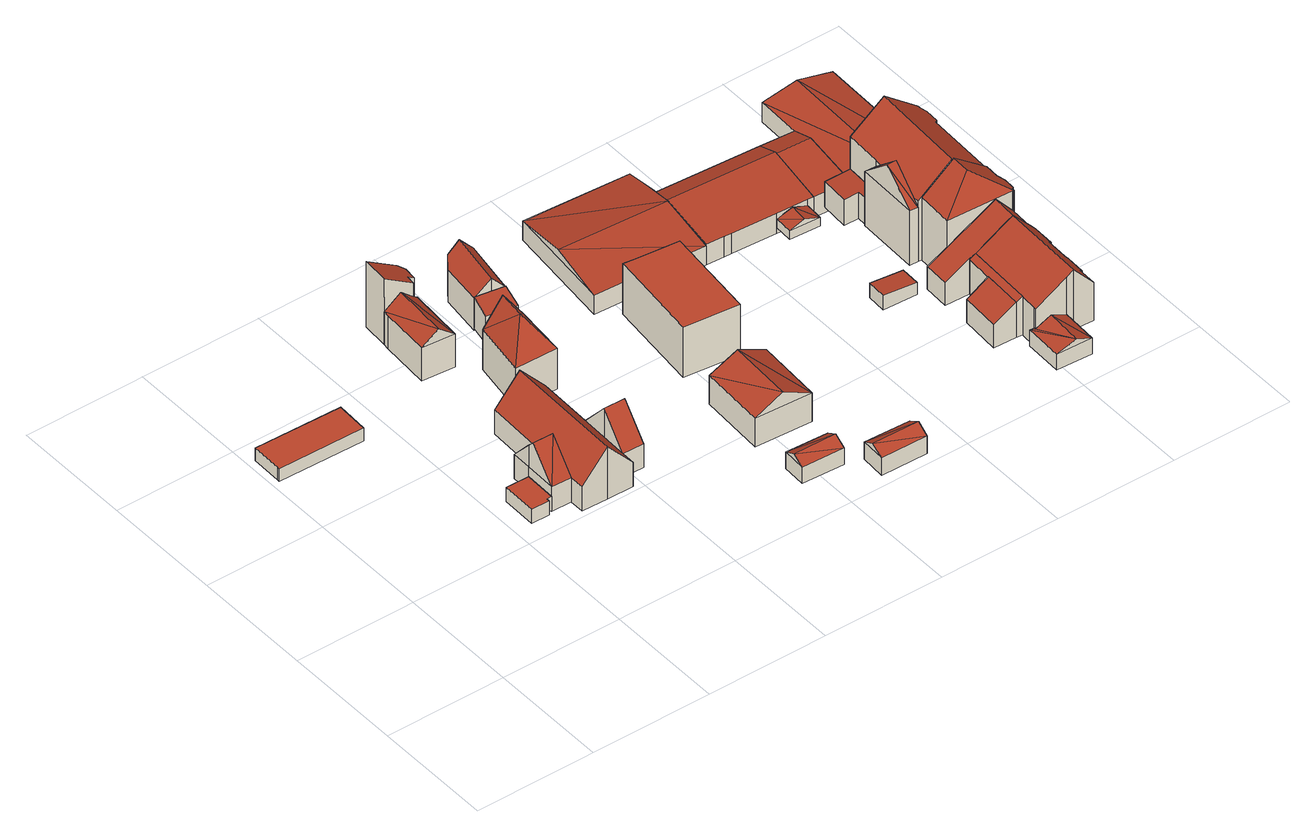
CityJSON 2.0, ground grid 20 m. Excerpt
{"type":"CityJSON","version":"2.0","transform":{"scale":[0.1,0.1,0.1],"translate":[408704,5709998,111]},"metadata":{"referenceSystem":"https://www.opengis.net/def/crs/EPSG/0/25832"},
"CityObjects":{
"building1":{"type":"Building","attributes":{"Gemeindeschluessel":"05978036","Geometrietyp2DReferenz":"3000","function":"31001_2460","roofType":"1000","measuredHeight":2.23},"geometry":[{"type":"MultiSurface","lod":"2","boundaries":[[[0,1,2,3]],[[1,4,5,2]],[[4,6,7,5]],[[6,8,9,7]],[[8,0,3,9]],[[8,6,4,1,0]],[[3,2,5,7,9]]],"semantics":{"surfaces":[{"type":"WallSurface"},{"type":"RoofSurface"},{"type":"GroundSurface"}],"values":[0,0,0,0,0,1,2]}}]},
"building2":{"type":"Building","attributes":{"Gemeindeschluessel":"05978036","Geometrietyp2DReferenz":"3000","function":"31001_2460","roofType":"1000","measuredHeight":2.47},"geometry":[{"type":"MultiSurface","lod":"2","boundaries":[[[10,11,12,13]],[[11,14,15,12]],[[14,16,17,15]],[[16,18,19,17]],[[18,20,21,19]],[[20,10,13,21]],[[20,18,16,14,11,10]],[[13,12,15,17,19,21]]],"semantics":{"surfaces":[{"type":"WallSurface"},{"type":"RoofSurface"},{"type":"GroundSurface"}],"values":[0,0,0,0,0,0,1,2]}}]},
"building3":{"type":"Building","attributes":{"Gemeindeschluessel":"05978036","Geometrietyp2DReferenz":"3000","function":"31001_1000"},"children":["building3-1","building3-2","building3-3"]},
"building3-1":{"type":"BuildingPart","attributes":{"roofType":"3100","measuredHeight":9.4},"parents":["building3"],"geometry":[{"type":"MultiSurface","lod":"2","boundaries":[[[22,23,24,25]],[[23,26,27,24]],[[26,28,29,27]],[[28,30,31,29]],[[30,32,33,31]],[[32,34,35,33]],[[30,28,26,23,22,36,37]],[[37,38,34,32,30]],[[39,25,24,27,29,31,33,35]],[[36,40,37]],[[22,25,39,40,36]],[[40,38,37]],[[39,35,34,38,40]]],"semantics":{"surfaces":[{"type":"WallSurface"},{"type":"RoofSurface"},{"type":"GroundSurface"},{"type":"ClosureSurface"}],"values":[0,0,0,0,0,0,1,1,2,0,3,0,3]}}]},
"building3-2":{"type":"BuildingPart","attributes":{"roofType":"3100","measuredHeight":9.35},"parents":["building3"],"geometry":[{"type":"MultiSurface","lod":"2","boundaries":[[[41,42,43,44]],[[42,45,46,43]],[[45,47,48,46]],[[47,49,50,48]],[[51,52,49]],[[49,47,53,51]],[[52,51,42]],[[52,42,41]],[[45,53,47]],[[42,51,53,45]],[[49,52,41]],[[50,44,43,46,48]],[[44,50,49,41]]],"semantics":{"surfaces":[{"type":"WallSurface"},{"type":"RoofSurface"},{"type":"GroundSurface"},{"type":"ClosureSurface"}],"values":[0,0,0,0,1,1,1,1,0,0,0,2,3]}}]},
"building3-3":{"type":"BuildingPart","attributes":{"roofType":"3100","measuredHeight":9.37},"parents":["building3"],"geometry":[{"type":"MultiSurface","lod":"2","boundaries":[[[49,54,55,50]],[[54,56,57,55]],[[56,58,59,57]],[[58,36,25,59]],[[36,22,25]],[[38,35,34]],[[38,60,61,35]],[[60,62,63,61]],[[62,64,65,63]],[[64,41,44,65]],[[62,60,38,40,36,58,56]],[[56,54,49,41,64,62]],[[50,55,57,59,25,39,35,61,63,65,44]],[[49,50,44,41]],[[40,39,25,22,36]],[[38,34,35,39,40]]],"semantics":{"surfaces":[{"type":"WallSurface"},{"type":"RoofSurface"},{"type":"GroundSurface"},{"type":"ClosureSurface"}],"values":[0,0,0,0,0,0,0,0,0,0,1,1,2,3,3,3]}}]},
"building4":{"type":"Building","attributes":{"Gemeindeschluessel":"05978036","Geometrietyp2DReferenz":"3000","function":"31001_1100"},"children":["building4-1","building4-2"]},
"building4-1":{"type":"BuildingPart","attributes":{"roofType":"2100","measuredHeight":11.68},"parents":["building4"],"geometry":[{"type":"MultiSurface","lod":"2","boundaries":[[[66,67,68,69,70]],[[67,71,72,68]],[[71,73,74,72]],[[73,75,76,74]],[[75,77,78,76]],[[77,79,80,78]],[[79,81,82,83,84,80]],[[81,79,77,75,73,71,67,66]],[[69,68,72,74,76,78,80,84]],[[70,85,82,81,66]],[[70,69,84,83]],[[70,83,82,85]]],"semantics":{"surfaces":[{"type":"WallSurface"},{"type":"RoofSurface"},{"type":"GroundSurface"},{"type":"ClosureSurface"}],"values":[0,0,0,0,0,0,0,1,2,0,3,3]}}]},
"building4-2":{"type":"BuildingPart","attributes":{"roofType":"3100","measuredHeight":8.08},"parents":["building4"],"geometry":[{"type":"MultiSurface","lod":"2","boundaries":[[[86,87,88,89]],[[87,90,91,88]],[[90,70,69,91]],[[83,92,93,84]],[[92,86,89,93]],[[86,92,82,85]],[[85,94,86]],[[94,85,70]],[[94,70,90,87]],[[83,82,92]],[[86,94,87]],[[89,88,91,69,84,93]],[[84,69,70,83]],[[85,82,83,70]]],"semantics":{"surfaces":[{"type":"WallSurface"},{"type":"RoofSurface"},{"type":"GroundSurface"},{"type":"ClosureSurface"}],"values":[0,0,0,0,0,1,1,1,1,0,0,2,3,3]}}]},
"building5":{"type":"Building","attributes":{"Gemeindeschluessel":"05978036","Geometrietyp2DReferenz":"3000","function":"31001_1000","roofType":"5000","measuredHeight":11.91},"geometry":[{"type":"MultiSurface","lod":"2","boundaries":[[[95,96,97,98]],[[96,99,100,97]],[[99,101,102,100]],[[101,95,98,102]],[[99,96,103]],[[95,101,104]],[[103,95,104]],[[95,103,96]],[[101,103,104]],[[103,101,99]],[[98,97,100,102]]],"semantics":{"surfaces":[{"type":"WallSurface"},{"type":"RoofSurface"},{"type":"GroundSurface"}],"values":[0,0,0,0,1,0,1,1,1,1,2]}}]},
"building6":{"type":"Building","attributes":{"Gemeindeschluessel":"05978036","Geometrietyp2DReferenz":"3000","function":"31001_1100","roofType":"2100","measuredHeight":5.62},"geometry":[{"type":"MultiSurface","lod":"2","boundaries":[[[105,106,107,108]],[[106,109,110,107]],[[109,111,112,110]],[[111,105,108,112]],[[111,109,106,105]],[[108,107,110,112]]],"semantics":{"surfaces":[{"type":"WallSurface"},{"type":"RoofSurface"},{"type":"GroundSurface"}],"values":[0,0,0,0,1,2]}}]},
"building7":{"type":"Building","attributes":{"Gemeindeschluessel":"05978036","Geometrietyp2DReferenz":"3000","function":"31001_2460","roofType":"3100","measuredHeight":4.01},"geometry":[{"type":"MultiSurface","lod":"2","boundaries":[[[113,114,115,116]],[[114,117,118,115]],[[117,119,120,118]],[[119,113,116,120]],[[117,114,121]],[[113,119,122]],[[113,121,114]],[[121,113,122]],[[122,117,121]],[[117,122,119]],[[116,115,118,120]]],"semantics":{"surfaces":[{"type":"WallSurface"},{"type":"RoofSurface"},{"type":"GroundSurface"}],"values":[0,0,0,0,0,0,1,1,1,1,2]}}]},
"building8":{"type":"Building","attributes":{"Gemeindeschluessel":"05978036","Geometrietyp2DReferenz":"3000","function":"31001_1100","roofType":"3100","measuredHeight":8.24},"geometry":[{"type":"MultiSurface","lod":"2","boundaries":[[[123,124,125,126]],[[124,127,128,125]],[[127,129,130,128]],[[129,131,132,130]],[[131,133,134,132]],[[133,135,136,134]],[[135,123,126,136]],[[131,129,127,124]],[[124,123,135,133,131]],[[126,125,128,130,132,134,136]]],"semantics":{"surfaces":[{"type":"WallSurface"},{"type":"RoofSurface"},{"type":"GroundSurface"}],"values":[0,0,0,0,0,0,0,1,1,2]}}]},
"building9":{"type":"Building","attributes":{"Gemeindeschluessel":"05978036","Geometrietyp2DReferenz":"3000","function":"31001_1000","roofType":"3100","measuredHeight":7.46},"geometry":[{"type":"MultiSurface","lod":"2","boundaries":[[[137,138,139,140]],[[138,141,142,139]],[[141,143,144,142]],[[143,137,140,144]],[[141,138,145]],[[137,143,146]],[[146,138,137]],[[138,146,145]],[[143,145,146]],[[145,143,141]],[[140,139,142,144]]],"semantics":{"surfaces":[{"type":"WallSurface"},{"type":"RoofSurface"},{"type":"GroundSurface"}],"values":[0,0,0,0,0,0,1,1,1,1,2]}}]},
"building10":{"type":"Building","attributes":{"Gemeindeschluessel":"05978036","Geometrietyp2DReferenz":"3000","function":"31001_2460","roofType":"3100","measuredHeight":4.31},"geometry":[{"type":"MultiSurface","lod":"2","boundaries":[[[147,148,149,150]],[[148,151,152,149]],[[151,153,154,152]],[[153,147,150,154]],[[151,148,155]],[[147,153,156]],[[147,155,148]],[[155,147,156]],[[156,151,155]],[[151,156,153]],[[150,149,152,154]]],"semantics":{"surfaces":[{"type":"WallSurface"},{"type":"RoofSurface"},{"type":"GroundSurface"}],"values":[0,0,0,0,0,0,1,1,1,1,2]}}]},
"building11":{"type":"Building","attributes":{"Gemeindeschluessel":"05978036","Geometrietyp2DReferenz":"3000","function":"31001_2000","roofType":"1000","measuredHeight":9.01},"geometry":[{"type":"MultiSurface","lod":"2","boundaries":[[[157,158,159,160]],[[158,161,162,159]],[[161,163,164,162]],[[163,165,166,164]],[[165,157,160,166]],[[165,163,161,158,157]],[[160,159,162,164,166]]],"semantics":{"surfaces":[{"type":"WallSurface"},{"type":"RoofSurface"},{"type":"GroundSurface"}],"values":[0,0,0,0,0,1,2]}}]},
"building12":{"type":"Building","attributes":{"Gemeindeschluessel":"05978036","Geometrietyp2DReferenz":"3000","function":"31001_2460","roofType":"5000","measuredHeight":5.22},"geometry":[{"type":"MultiSurface","lod":"2","boundaries":[[[167,168,169,170]],[[168,171,172,169]],[[171,173,174,172]],[[173,167,170,174]],[[175,176,168,167]],[[176,173,171]],[[173,176,175]],[[171,168,176]],[[167,173,175]],[[170,169,172,174]]],"semantics":{"surfaces":[{"type":"WallSurface"},{"type":"RoofSurface"},{"type":"GroundSurface"}],"values":[0,0,0,0,1,1,1,0,0,2]}}]},
"building13":{"type":"Building","attributes":{"Gemeindeschluessel":"05978036","Geometrietyp2DReferenz":"3000","function":"31001_2000","roofType":"3100","measuredHeight":5.04},"geometry":[{"type":"MultiSurface","lod":"2","boundaries":[[[177,178,179,180]],[[178,181,182,179]],[[181,183,184,182]],[[183,185,186,184]],[[185,187,188,186]],[[187,189,190,188]],[[189,177,180,190]],[[191,192,177,189]],[[189,193,191]],[[181,191,193]],[[181,193,187,185,183]],[[178,192,191,181]],[[177,192,178]],[[193,189,187]],[[180,179,182,184,186,188,190]]],"semantics":{"surfaces":[{"type":"WallSurface"},{"type":"RoofSurface"},{"type":"GroundSurface"}],"values":[0,0,0,0,0,0,0,1,1,1,1,0,0,0,2]}}]},
"building14":{"type":"Building","attributes":{"Gemeindeschluessel":"05978036","Geometrietyp2DReferenz":"3000","function":"31001_2460","roofType":"2100","measuredHeight":2.58},"geometry":[{"type":"MultiSurface","lod":"2","boundaries":[[[194,195,196,197]],[[195,198,199,196]],[[198,200,201,199]],[[200,194,197,201]],[[200,198,195,194]],[[197,196,199,201]]],"semantics":{"surfaces":[{"type":"WallSurface"},{"type":"RoofSurface"},{"type":"GroundSurface"}],"values":[0,0,0,0,1,2]}}]},
"building15":{"type":"Building","attributes":{"Gemeindeschluessel":"05978036","Geometrietyp2DReferenz":"3000","function":"31001_2000","roofType":"3100","measuredHeight":5.05},"geometry":[{"type":"MultiSurface","lod":"2","boundaries":[[[202,203,204,205]],[[203,206,207,204]],[[206,208,209,207]],[[208,210,211,209]],[[210,212,213,211]],[[212,214,182,213]],[[214,215,179,182]],[[215,202,205,179]],[[215,216,217,202]],[[212,210,208,206,203,217,216,214]],[[214,216,215]],[[202,217,203]],[[205,204,207,209,211,213,182,179]]],"semantics":{"surfaces":[{"type":"WallSurface"},{"type":"RoofSurface"},{"type":"GroundSurface"}],"values":[0,0,0,0,0,0,0,0,1,1,0,0,2]}}]},
"building16":{"type":"Building","attributes":{"Gemeindeschluessel":"05978036","Geometrietyp2DReferenz":"3000","function":"31001_2460","roofType":"5000","measuredHeight":3.98},"geometry":[{"type":"MultiSurface","lod":"2","boundaries":[[[218,219,220,221]],[[219,222,223,220]],[[222,224,225,223]],[[224,226,227,225]],[[226,228,229,227]],[[228,218,221,229]],[[222,219,224]],[[224,230,231]],[[219,230,224]],[[230,219,218]],[[231,228,226]],[[228,231,230]],[[226,224,231]],[[218,228,230]],[[221,220,223,225,227,229]]],"semantics":{"surfaces":[{"type":"WallSurface"},{"type":"RoofSurface"},{"type":"GroundSurface"}],"values":[0,0,0,0,0,0,1,1,1,1,1,1,0,0,2]}}]},
"building17":{"type":"Building","attributes":{"Gemeindeschluessel":"05978036","Geometrietyp2DReferenz":"3000","function":"31001_1310","roofType":"3100","measuredHeight":2.45},"geometry":[{"type":"MultiSurface","lod":"2","boundaries":[[[232,233,234,235]],[[233,236,237,234]],[[236,238,239,237]],[[238,232,235,239]],[[236,233,240]],[[232,238,241]],[[241,233,232]],[[233,241,240]],[[238,240,241]],[[240,238,236]],[[235,234,237,239]]],"semantics":{"surfaces":[{"type":"WallSurface"},{"type":"RoofSurface"},{"type":"GroundSurface"}],"values":[0,0,0,0,0,0,1,1,1,1,2]}}]},
"building18":{"type":"Building","attributes":{"Gemeindeschluessel":"05978036","Geometrietyp2DReferenz":"3000","function":"31001_1000"},"children":["building18-1","building18-2","building18-3","building18-4"]},
"building18-1":{"type":"BuildingPart","attributes":{"roofType":"3100","measuredHeight":10.6},"parents":["building18"],"geometry":[{"type":"MultiSurface","lod":"2","boundaries":[[[242,243,244,245]],[[243,246,247,244]],[[246,248,249,247]],[[248,250,251,249]],[[250,252,253,251]],[[252,254,255,253]],[[254,256,257,255]],[[256,258,259,257]],[[258,260,261,259]],[[260,262,263,261]],[[262,264,265,263]],[[264,266,267,265]],[[268,269,270]],[[268,242,245,269]],[[271,272,273,266,264,262,260,258]],[[258,256,254,252,250,248,246,243,242,268,271]],[[245,244,247,249,251,253,255,257,259,261,263,265,267,274,275,269]],[[274,267,266,273]],[[275,274,273,272,271]],[[268,270,271,275,271]],[[270,269,275,271]]],"semantics":{"surfaces":[{"type":"WallSurface"},{"type":"RoofSurface"},{"type":"GroundSurface"},{"type":"ClosureSurface"}],"values":[0,0,0,0,0,0,0,0,0,0,0,0,0,0,1,1,2,3,3,0,3]}}]},
"building18-2":{"type":"BuildingPart","attributes":{"roofType":"2100","measuredHeight":6.29},"parents":["building18"],"geometry":[{"type":"MultiSurface","lod":"2","boundaries":[[[276,277,278,279,280]],[[281,282,283,284,285]],[[282,276,280,283]],[[282,281,277,276]],[[280,279,284,283]],[[281,285,278,277]],[[285,284,279,278]]],"semantics":{"surfaces":[{"type":"WallSurface"},{"type":"RoofSurface"},{"type":"GroundSurface"},{"type":"ClosureSurface"}],"values":[0,0,0,1,2,0,3]}}]},
"building18-3":{"type":"BuildingPart","attributes":{"roofType":"2100","measuredHeight":6.9},"parents":["building18"],"geometry":[{"type":"MultiSurface","lod":"2","boundaries":[[[286,285,284,267,266]],[[278,287,288,279]],[[278,285,286,289,287]],[[274,267,284,279,288]],[[274,288,287,289,273]],[[266,273,289,286]],[[266,267,274,273]],[[279,284,285,278]]],"semantics":{"surfaces":[{"type":"WallSurface"},{"type":"RoofSurface"},{"type":"GroundSurface"},{"type":"ClosureSurface"}],"values":[0,0,1,2,3,0,3,3]}}]},
"building18-4":{"type":"BuildingPart","attributes":{"roofType":"3100","measuredHeight":10.58},"parents":["building18"],"geometry":[{"type":"MultiSurface","lod":"2","boundaries":[[[290,291,292,288]],[[291,293,294,292]],[[293,295,296,294]],[[295,297,298,296]],[[297,299,300,298]],[[299,270,269,300]],[[290,288,287]],[[271,270,299,297]],[[297,295,293,291,290,289,272,271]],[[292,294,296,298,300,269,275,274,288]],[[275,269,270,271]],[[289,273,272]],[[273,274,275,271,272]],[[290,287,289]],[[287,288,274,273,289]]],"semantics":{"surfaces":[{"type":"WallSurface"},{"type":"RoofSurface"},{"type":"GroundSurface"},{"type":"ClosureSurface"}],"values":[0,0,0,0,0,0,0,1,1,2,3,0,3,0,3]}}]},
"building19":{"type":"Building","attributes":{"Gemeindeschluessel":"05978036","Geometrietyp2DReferenz":"3000","function":"31001_1000","roofType":"2100","measuredHeight":4.75},"geometry":[{"type":"MultiSurface","lod":"2","boundaries":[[[301,302,303,304]],[[302,305,306,303]],[[305,307,308,306]],[[307,309,310,308]],[[309,311,312,310]],[[311,301,304,312]],[[311,309,307,305,302,301]],[[304,303,306,308,310,312]]],"semantics":{"surfaces":[{"type":"WallSurface"},{"type":"RoofSurface"},{"type":"GroundSurface"}],"values":[0,0,0,0,0,0,1,2]}}]},
"building20":{"type":"Building","attributes":{"Gemeindeschluessel":"05978036","Geometrietyp2DReferenz":"3000","function":"31001_1000"},"children":["building20-1","building20-2","building20-3"]},
"building20-1":{"type":"BuildingPart","attributes":{"roofType":"3100","measuredHeight":14.44},"parents":["building20"],"geometry":[{"type":"MultiSurface","lod":"2","boundaries":[[[313,314,315,316]],[[317,318,319,320]],[[318,313,316,319]],[[313,318,321]],[[313,322,323,314]],[[322,313,321]],[[321,317,324,322]],[[317,321,318]],[[316,315,320,319]],[[320,315,314,317]],[[323,322,324]],[[314,323,324,317]]],"semantics":{"surfaces":[{"type":"WallSurface"},{"type":"RoofSurface"},{"type":"GroundSurface"},{"type":"ClosureSurface"}],"values":[0,0,0,0,1,1,1,1,2,3,0,3]}}]},
"building20-2":{"type":"BuildingPart","attributes":{"roofType":"3100","measuredHeight":15.44},"parents":["building20"],"geometry":[{"type":"MultiSurface","lod":"2","boundaries":[[[325,326,327,315,314]],[[326,328,329,327]],[[328,330,331,329]],[[330,332,333,331]],[[332,334,335,333]],[[334,336,337,335]],[[336,338,339,337]],[[338,340,341,339]],[[340,342,343,341]],[[342,344,345,343]],[[346,347,317,320,348,349]],[[350,351,352,344,342,340,338,336,334,332,330,328]],[[328,326,325,323,324,347,346,350]],[[315,327,329,331,333,335,337,339,341,343,345,353,354,348,320]],[[355,351,350]],[[354,353,352,351,355]],[[353,345,344,352]],[[346,349,355,350]],[[354,355,349,348]],[[314,323,325]],[[324,317,347]],[[314,315,320,317]],[[314,317,324,323]]],"semantics":{"surfaces":[{"type":"WallSurface"},{"type":"RoofSurface"},{"type":"GroundSurface"},{"type":"ClosureSurface"}],"values":[0,0,0,0,0,0,0,0,0,0,0,1,1,2,0,3,3,0,3,0,0,3,3]}}]},
"building20-3":{"type":"BuildingPart","attributes":{"roofType":"5000","measuredHeight":15.42},"parents":["building20"],"geometry":[{"type":"MultiSurface","lod":"2","boundaries":[[[356,357,358,345,344]],[[357,359,360,358]],[[359,361,362,360]],[[361,363,364,362]],[[363,365,366,364]],[[365,367,366]],[[367,368,369,366]],[[368,370,371,369]],[[370,372,373,371]],[[372,374,375,373]],[[374,349,348,375]],[[374,372,370,376]],[[370,368,367,365,363,361,359,357,356,377,376]],[[377,351,355,349,374,376]],[[345,358,360,362,364,366,369,371,373,375,348,354,353]],[[352,351,377]],[[353,354,355,351,352]],[[354,348,349,355]],[[356,344,352,377]],[[353,352,344,345]]],"semantics":{"surfaces":[{"type":"WallSurface"},{"type":"RoofSurface"},{"type":"GroundSurface"},{"type":"ClosureSurface"}],"values":[0,0,0,0,0,0,0,0,0,0,0,1,1,1,2,0,3,3,0,3]}}]},
"building21":{"type":"Building","attributes":{"Gemeindeschluessel":"05978036","Geometrietyp2DReferenz":"3000","function":"31001_2000"},"children":["building21-1","building21-2"]},
"building21-1":{"type":"BuildingPart","attributes":{"roofType":"3100","measuredHeight":4.86},"parents":["building21"],"geometry":[{"type":"MultiSurface","lod":"2","boundaries":[[[378,379,380,381]],[[379,382,383,380]],[[384,385,386,387]],[[385,388,389,386]],[[388,378,381,389]],[[390,378,388]],[[390,391,392,378]],[[391,390,385]],[[385,384,382,391]],[[379,392,391,382]],[[378,392,379]],[[385,390,388]],[[381,380,383,387,386,389]],[[387,383,382,384]]],"semantics":{"surfaces":[{"type":"WallSurface"},{"type":"RoofSurface"},{"type":"GroundSurface"},{"type":"ClosureSurface"}],"values":[0,0,0,0,0,1,1,1,1,0,0,0,2,3]}}]},
"building21-2":{"type":"BuildingPart","attributes":{"roofType":"3100","measuredHeight":5.04},"parents":["building21"],"geometry":[{"type":"MultiSurface","lod":"2","boundaries":[[[202,393,384,387,205]],[[394,203,204,383,382]],[[203,202,205,204]],[[394,393,395]],[[202,203,396]],[[393,202,396,395]],[[203,394,395,396]],[[205,387,383,204]],[[382,384,393,394]],[[382,383,387,384]]],"semantics":{"surfaces":[{"type":"WallSurface"},{"type":"RoofSurface"},{"type":"GroundSurface"},{"type":"ClosureSurface"}],"values":[0,0,0,0,0,1,1,2,0,3]}}]}
},
"vertices":[
[10,509,33],[10,513,33],[10,513,10],[10,509,10],[11,564,33],[11,564,10],[155,560,33],[155,560,10],[153,506,33],[153,506,10],
[250,219,45],[220,220,45],[220,220,20],[250,219,20],[221,278,45],[221,278,20],[259,277,45],[259,277,20],[258,224,45],[258,224,20],[250,224,45],[250,224,20],
[380,307,61],[429,306,61],[429,306,19],[380,307,19],[428,282,90],[428,282,19],[415,282,90],[415,282,19],[414,263,113],[414,263,19],[413,220,61],[413,220,19],[378,221,61],[378,221,19],[380,307,62],[379,264,113],[378,221,62],[379,264,19],[379,264,62],
[291,223,62],[258,224,62],[258,224,19],[291,223,19],[259,277,62],[259,277,19],[260,310,62],[260,310,19],[293,309,62],[293,309,19],[259,267,112],[292,266,112],[259,277,101],
[296,400,62],[296,400,19],[339,399,112],[339,399,19],[382,398,62],[382,398,19],[377,197,62],[377,197,19],[334,198,112],[334,198,19],[291,199,62],[291,199,19],
[300,650,126],[303,694,126],[303,694,9],[300,650,9],[300,650,68],[316,693,118],[316,693,9],[353,690,96],[353,690,9],[362,682,90],[362,682,9],[360,660,90],[360,660,9],[349,661,97],[349,661,9],[347,646,97],[347,646,73],[347,646,68],[347,646,9],[327,648,90],
[347,553,68],[293,558,68],[293,558,9],[347,553,9],[299,639,68],[299,639,9],[354,646,68],[354,646,9],[320,555,90],
[434,514,86],[425,427,86],[425,427,14],[434,514,14],[355,429,86],[355,429,14],[370,521,86],[370,521,14],[396,472,133],[402,518,133],
[407,562,62],[414,597,70],[414,597,14],[407,562,14],[462,589,70],[462,589,14],[456,553,62],[456,553,14],
[561,95,53],[631,92,53],[631,92,24],[561,95,24],[629,53,53],[629,53,24],[559,56,53],[559,56,24],[630,73,64],[560,75,64],
[437,685,75],[456,684,92],[456,684,10],[437,685,10],[480,684,65],[480,684,10],[462,589,68],[462,589,10],[441,593,92],[441,593,10],[414,597,67],[414,597,10],[423,666,66],[423,666,10],
[659,264,72],[652,154,72],[652,154,21],[659,264,21],[558,159,72],[558,159,21],[564,269,72],[564,269,21],[605,157,96],[611,266,96],
[657,45,55],[733,42,55],[733,42,24],[657,45,24],[732,2,55],[732,2,24],[655,3,55],[655,3,24],[733,22,67],[656,24,67],
[572,337,108],[589,493,108],[589,493,18],[572,337,18],[613,490,108],[613,490,18],[680,483,108],[680,483,18],[663,327,108],[663,327,18],
[613,490,66],[617,523,66],[617,523,17],[613,490,17],[695,518,42],[695,518,17],[691,481,42],[691,481,17],[616,490,70],[620,523,70],
[761,698,41],[758,645,41],[758,645,7],[761,698,7],[750,515,41],[750,515,7],[695,518,41],[695,518,7],[617,523,41],[617,523,7],[566,526,41],[566,526,7],[585,709,41],[585,709,7],[755,607,57],[758,645,51],[575,618,57],
[931,280,39],[875,283,43],[875,283,17],[931,280,17],[877,315,43],[877,315,17],[932,312,39],[932,312,17],
[935,634,43],[927,504,43],[927,504,7],[935,634,7],[917,505,43],[917,505,7],[866,508,43],[866,508,7],[792,512,43],[792,512,7],[780,513,43],[780,513,7],[750,515,43],[758,645,43],[755,608,58],[933,597,58],
[979,32,52],[981,95,52],[981,95,24],[979,32,24],[989,95,52],[989,95,24],[989,92,52],[989,92,24],[1041,90,52],[1041,90,24],[1038,29,52],[1038,29,24],[1012,30,64],[1015,91,64],
[917,505,33],[915,474,33],[915,474,18],[917,505,18],[865,477,33],[865,477,18],[866,508,33],[866,508,18],[890,476,42],[892,506,42],
[1097,230,81],[1096,195,81],[1096,195,19],[1097,230,19],[1090,195,87],[1090,195,19],[1089,156,87],[1089,156,19],[1094,155,81],[1094,155,19],[1093,122,81],[1093,122,19],[1087,122,87],[1087,122,19],[1086,88,87],[1086,88,19],[1053,90,125],[1053,90,19],[1041,90,118],[1041,90,19],[989,92,87],[989,92,19],[989,95,87],[989,95,19],[991,123,87],[991,123,19],[1088,230,92],[1088,230,19],[1088,230,90],[1059,231,125],[1049,232,119],[996,234,87],[996,234,19],[1059,231,19],
[947,191,60],[984,190,82],[984,190,81],[984,190,19],[947,191,19],[981,124,82],[943,126,60],[943,126,19],[981,124,19],[981,124,81],
[991,123,88],[987,235,81],[987,235,19],[996,234,88],
[987,235,83],[946,237,59],[946,237,19],[948,279,59],[948,279,19],[981,277,78],[981,277,19],[1061,273,125],[1061,273,19],[1090,272,90],[1090,272,19],
[966,441,64],[966,455,64],[966,455,17],[966,441,17],[942,456,62],[942,456,17],[945,503,62],[945,503,17],[987,500,65],[987,500,17],[984,440,65],[984,440,17],
[966,441,111],[984,440,111],[984,440,14],[966,441,14],[977,337,111],[963,338,111],[963,338,14],[977,337,14],[964,389,158],[980,389,158],[983,428,122],[978,349,121],
[984,440,123],[987,500,123],[987,500,14],[1043,497,168],[1043,497,14],[1098,493,124],[1098,493,14],[1098,489,124],[1098,489,14],[1099,489,123],[1099,489,14],[1105,482,118],[1105,482,14],[1105,460,117],[1105,460,14],[1098,453,123],[1098,453,14],[1097,453,123],[1097,453,14],[1093,334,122],[1093,334,14],[983,337,126],[977,337,121],[983,337,14],[983,337,125],[1035,336,168],[1037,336,167],[1038,336,166],[1038,336,14],[1035,336,14],[1035,336,166],
[1093,334,125],[1092,310,125],[1092,310,14],[1093,310,124],[1093,310,14],[1100,302,119],[1100,302,14],[1099,283,119],[1099,283,14],[1092,276,124],[1092,276,14],[1092,276,125],[1092,272,125],[1092,272,14],[1091,272,125],[1091,272,14],[1090,272,125],[1090,272,14],[981,277,125],[981,277,14],[1037,305,168],[1038,336,168],
[1105,493,42],[1098,493,42],[1098,493,7],[1105,493,7],[987,500,42],[987,500,7],[992,630,42],[994,705,42],[994,705,7],[992,630,7],[1110,697,42],[1110,697,7],[1052,701,55],[1046,497,55],[1098,493,44],
[992,630,43],[987,500,43],[990,592,57],[933,595,57]
]}
